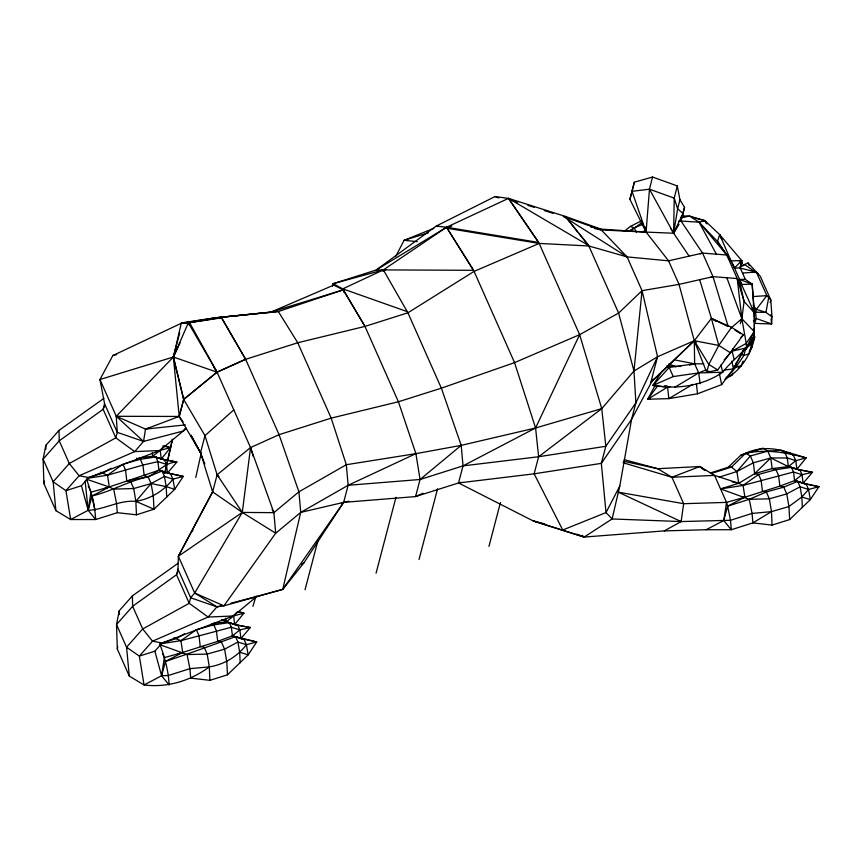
<?xml version="1.0" encoding="UTF-8"?>
<svg xmlns="http://www.w3.org/2000/svg" width="862" height="862" viewBox="0 0 862 862"><rect width="100%" height="100%" fill="white"/><g stroke="black" fill="none" stroke-linecap="round" stroke-linejoin="round"><path stroke-width="1.29" d="M661.854 371.425L652.976 385.411C677.036 389.495 702.282 386.122 722.744 372.233C732.538 359.292 747.074 350.575 754.347 335.738L754.379 312.874L752.16 284.104L745.296 279.342L740.242 267.942L741.708 260.55L719.662 234.626L704.933 220.65L689.762 216.136L680.786 217.246M736.213 362.816L736.159 366.835L728.228 376.123L726.041 377.47M689.298 256.413L673.642 233.246L674.224 198.109L677.317 185.944L652.545 177.022L634.346 182.194L629.917 199.337L646.08 232.083L668.567 260.83L679.019 284.385L694.276 340.705L706.711 372.416L717.658 369.981L743.335 334.758L731.547 327.301L711.409 318.38L699.75 279.967M177.992 569.232L178.359 556.238L212.634 491.857L217.116 474.79L204.984 435.666L183.692 399.462L173.413 357.159L181.235 323.325L214.444 317.992L278.318 311.505L343.205 289.869L364.982 326.407L398.416 401.778L415.893 453.649L420.063 479.498L415.592 496.577L343.658 502.363L300.73 512.394L275.7 533.222L223.915 605.835L216.955 606.859L190.664 597.797L177.992 569.232L176.538 574.738L189.22 603.303L208.119 617.052L233.246 615.985L256.854 596.418L282.725 589.403L303.974 562.789L343.658 502.363L348.14 485.284L346.319 464.715L331.18 418.124L297.746 342.753L278.318 311.505L214.444 317.906L182.335 322.776L112.879 355.543L99.949 379.517L104.582 403.782L117.254 432.347L115.81 437.853L69.294 463.497L53.153 481.783L55.89 510.649L70.641 519.527L95.704 519.527L117.297 512.685L136.455 514.808L154.007 509.194L174.706 489.357L183.283 476.417L167.454 473.001L158.942 470.264L104.227 488.614M746.449 346.578L746.363 348.894L742.99 350.909M752.709 337.796L752.537 342.807L743.022 351.028L733.357 368.882L721.634 384.624L697.509 393.794L668.858 398.632L647.728 399.214L655.109 385.411M594.845 228.592L601.299 229.96L646.08 232.083L646.349 228.128M590.589 226.921L600.933 229.12L646.08 232.083L649.463 189.187L652.545 177.022M422.897 493.269L415.592 496.577L458.53 482.957L533.201 520.95L584.177 537.058L612.117 518.956L619.789 486.071L631.555 419.395L635.887 402.877L633.979 371.026L642.05 290.656L627.073 256.898L601.299 229.96L563.263 216.534M159.589 644.561L187.065 654.57L189.909 668.664L190.696 678.135L209.897 680.333L227.482 674.806L248.148 654.883L256.725 641.953L246.413 644.711C237.265 656.596 224.131 664.537 209.304 666.886C190.513 680.851 167.422 687.854 144.051 684.978L129.3 676.099L126.563 647.233L142.693 628.958L189.22 603.303L190.664 597.797L194.683 593.024L242.297 512.416L250.54 447.572L217.095 372.201L188.315 322.819L181.235 323.325M740.35 323.681L741.848 318.692L744.078 301.463L739.736 282.046M544.601 523.848L533.201 520.95L584.177 537.058L664.322 530.895L681.131 521.575L683.663 503.699L671.94 477.257L657.674 468.702L624.26 459.672M55.89 510.649L43.919 483.657L44.318 481.071M88.236 486.049C93.43 496.383 94.809 508.149 95.704 519.527L88.172 510.293L90.952 492.18L86.717 479.531M129.3 676.099L117.329 649.108L117.717 646.522M162.735 653.956L164.362 657.641L161.582 675.743L169.114 684.978C168.51 670.776 164.631 656.984 159.707 643.72M623.474 461.202L657.674 468.702L699.815 466.525L714.566 475.404L726.537 502.384L723.757 520.497L731.288 529.731L752.871 522.889L771.479 511.64L788.956 506.533L801.832 496.965L808.578 489.454L818.9 486.707L810.323 499.637L789.657 519.56L772.072 525.087L752.871 522.889L752.084 513.418L749.24 499.324L720.546 488.894L738.723 483.302L754.638 473.691L770.779 457.937L787.318 457.991L795.809 460.664L806.121 457.905L796.854 469.284L788.364 466.611L770.779 457.937L767.773 451.16L763.053 448.154L740.986 455.028L728.207 467.279L710.428 472.915M138.965 457.916L152.725 456.257L164.34 459.737L166.409 464.381L167.454 473.001L183.283 476.417L172.96 479.175C163.737 490.963 150.656 498.904 135.851 501.361C119.085 499.928 104.431 509.657 88.172 510.293L70.641 519.527L65.943 490.661L79.11 475.738L134.709 451.602L143.545 441.409L145.506 429.104L179.177 416.454L183.66 399.375L173.359 357.019L179.673 332.926M634.346 182.194L632.029 191.321L646.08 232.083L673.642 233.246L677.618 208.841L679.935 199.715L677.317 185.944M768.688 297.649L765.93 312.389L771.975 316.904L771.63 323.972L754.832 323.39L756.125 318.434L755.618 312.195L756.373 309.339L766.824 295.623L756.373 272.069L740.307 268.147M103.893 398.373L58.993 430.397L45.826 445.32L43.1 459.112L43.919 483.657M178.391 563.048L132.403 595.847L119.236 610.77L116.51 624.562L117.329 649.108M164.761 473.281L172.411 439.264M164.825 473.421L172.465 439.415M195.771 477.44L201.363 452.539M191.03 435.299L200.512 452.658L212.634 491.857L178.359 556.238L194.683 593.024L223.915 605.835L282.725 589.403L300.73 512.394L298.909 491.825L279.083 434.674L245.638 359.303L221.523 317.485L188.315 322.819L173.413 357.159M679.935 199.715L684.536 207.365L681.012 221.028L702.552 253.094L713.003 276.648L727.981 325.868M678.459 221.232L680.937 221.028L684.536 207.365M386.047 269.537L383.051 271.088L383.364 269.903L446.527 227.256L508.483 198.389L565.397 216.437L600.933 229.12M104.582 403.782L103.138 409.288L115.81 437.853L134.709 451.602L159.836 450.535L186.429 428.349M136.465 458.218L140.323 459.274L142.898 465.081L144.234 475.738L148.092 476.783L151.098 483.56L166.194 486.621L174.706 489.357L172.96 479.175L164.448 476.438L151.098 483.56L133.739 488.538L113.655 489.12L109.312 486.998L92.072 495.962L88.172 510.293L81.448 485.737L88.7 477.537L159.836 450.535L164.383 445.773M183.595 396.725L183.692 399.462L179.221 416.54L173.359 357.019L180.072 342.807M221.448 317.798L245.627 359.271L217.03 372.061L183.66 399.375M217.052 318.466L214.444 317.906L271.228 312.012L343.205 289.869L344.294 292.304M332.549 286.119L333.185 283.673L376.134 270.054L446.527 227.256L538.47 242.416M342.591 289.567L342.785 288.856L383.364 269.903L473.4 270.312M383.051 271.088L383.364 269.903L376.134 270.054L436.258 226.049L495.025 196.558L508.483 198.389L588.369 245.379M305.04 589.737L317.906 540.689M446.279 228.182L446.527 227.256L436.258 226.049M376.058 573.165L395.97 497.299M419.007 559.546L437.573 488.786M653.073 379.226L631.555 419.395L601.342 463.357L534.138 473.82L458.53 482.957L463.013 465.879L461.213 445.363L441.366 388.159L407.92 312.787L383.364 269.903L333.185 283.673L333.82 285.117M588.444 245.077L565.397 216.437L565.116 217.515L627.073 256.898L668.567 260.83L702.552 253.094L726.763 255.012L731.041 260.917L734.499 268.05L740.242 267.942L742.268 262.716L741.708 260.55L731.041 260.917L719.662 234.626L717.453 241.446L718.531 243.881M488.948 546.4L500.466 502.492M473.475 270.032L446.527 227.256L474.078 271.401L514.56 362.622L535.582 427.983L538.621 456.741L534.138 473.82L562.735 530.011L606.029 512.567L619.789 486.071M629.917 199.337L632.029 191.321L649.463 189.187L674.224 198.109L677.618 208.841L682.995 213.453L673.642 233.246L670.873 228.732M727.679 326.429L711.409 318.38L694.276 340.705L650.832 382.362L657.555 356.739L642.05 290.656L679.019 284.385L713.003 276.648L737.215 278.566L741.492 284.471L754.379 312.874L754.347 335.738M745.501 349.185L743.841 355.478L736.159 366.835L733.734 367.977M746.955 346.632L746.363 348.894L747.354 345.662M724.91 379.248C740.62 371.091 751.222 354.217 754.703 337.053L753.808 335.038M770.165 302.411L770.811 299.954L760.359 276.4L748.044 262.964L740.124 266.541M364.314 325.276L342.785 288.856L333.185 283.673M407.263 311.635L342.785 288.856L344.369 292.444M221.502 619.541L229.303 622.601L231.361 627.245L232.406 635.865L240.897 638.537L250.336 627.558L239.851 629.917L232.406 635.865L217.709 641.35L182.712 652.448L165.472 661.423L161.582 675.743L144.051 684.978L139.353 656.111L126.563 647.233L116.51 624.562L132.64 606.288L176.538 574.738L178.1 571.043M772.072 525.087L771.479 511.64L752.084 513.418L730.491 520.271L681.131 521.575L618.205 492.137L683.663 503.699L726.537 502.384L727.647 506.166L723.757 520.497L706.226 529.731L664.322 530.895M641.328 293.242L642.05 290.656L618.614 313.078L579.641 334.661L514.56 362.622L441.366 388.159L398.416 401.778L331.18 418.124L279.083 434.674L250.54 447.572L217.116 474.779L242.297 512.416L275.7 533.222L273.879 512.653L250.54 447.572L253.212 456.451M724.166 359.917L732.075 351.136L732.829 348.636M252.932 606.277L256.025 596.116M747.354 345.306L746.557 347.849L744.315 348.981M104.69 405.582L103.138 409.288L59.23 440.838L43.1 459.112L53.153 481.783L65.943 490.661L81.448 485.737M738.012 368.052L741.029 365.887L743.141 361.092M754.703 337.053L751.718 343.755L749.078 353.819L743.841 355.478L740.652 354.023M732.969 373.171L731.946 375.401L728.228 376.123M730.567 352.881L718.779 345.436L694.276 340.705L657.555 356.739L635.887 402.877L605.824 446.279L601.342 463.357L606.029 512.567L612.117 518.956L681.131 521.575M538.556 242.071L508.483 198.389L539.159 243.429L579.641 334.661L535.582 427.983L463.013 465.879L420.063 479.498L348.14 485.284L300.73 512.394M395.723 256.434L404.106 240.304L433.791 228.355M731.547 327.301L718.779 345.436L708.812 364.4L706.711 372.416L708.855 371.102M724.102 370.121L733.357 368.882L744.369 349.229M649.463 189.187L673.642 233.246L678.997 224.357M749.272 351.373L752.063 347.117M743.022 351.028L744.348 349.056M173.456 356.987L99.949 379.517L116.273 416.292L117.254 432.347L143.545 441.409L183.455 430.968L184.964 428.802M282.725 589.403L343.658 502.363L348.819 501.221M650.25 398.675L647.728 399.214L658.008 385.422M152.272 452.561L152.725 456.257L161.237 458.993L170.504 447.615L165.418 446.085M212.44 623.528L226.189 621.858L234.679 624.53L243.946 613.151L238.86 611.621M463.013 465.879L538.621 456.741L601.762 408.631L633.979 371.026L657.555 356.739M167.454 473.001L176.893 462.021L161.237 458.993L160.192 450.373L170.504 447.615L162.875 446.02M191.289 532.274L193.002 530.281M742.354 498.01L779.884 486.103L794.581 480.619L803.072 483.291L812.51 472.301L798.158 469.531M741.04 337.419L743.335 334.758M719.123 477.16L736.902 471.525L750.339 455.966L767.773 451.16L781.112 450.255L806.121 457.905C786.359 452.464 766.059 448.973 745.565 453.261L731.526 467.085L711.204 473.529M222.105 605.512L216.955 606.859L208.119 617.052L152.52 641.188L139.353 656.111L154.858 651.198L162.099 642.987L233.246 615.985L236.878 612.171M670.194 386.682L667.587 387.113L652.976 385.411L669.192 367.449L694.653 363.807L703.758 363.818M183.455 430.968L185.287 429.017M734.499 268.05L741.708 260.55L739.23 260.906M643.084 232.147L645.907 229.281M753.366 321.224L756.125 318.434L771.63 323.972L771.07 318.875M650.832 382.362L694.276 340.705L696.119 342.505M233.807 409.859L204.984 435.666L200.501 452.744L204.844 464.004M731.084 327.969L741.848 318.692L737.215 278.566L726.763 255.012L717.453 241.446L699.05 222.213L689.762 216.136L681.917 217.127M212.634 491.857L242.297 512.416L273.879 512.653L298.909 491.825L346.319 464.715L415.893 453.649L461.213 445.363L535.582 427.983L601.762 408.631L579.641 334.661M420.063 479.498L461.213 445.363M183.692 399.462L217.095 372.201L245.638 359.303L297.746 342.753L364.982 326.407L407.92 312.787L474.078 271.401L539.159 243.429L588.843 245.982L627.073 256.898M225.747 618.162L226.189 621.858L233.634 615.91L243.946 613.151L237.589 611.815M793.396 455.244C778.526 447.497 760.952 446.193 745.565 453.261L750.339 455.966L753.377 462.808L754.638 473.691L772.115 468.583L788.364 466.611L795.809 460.664L793.396 455.244L789.603 452.927L787.178 452.636M797.889 469.531L812.51 472.301L802.026 474.671L794.581 480.619L793.536 471.999L791.478 467.355L788.364 466.611L787.318 457.991L784.916 452.572L781.112 450.255M160.192 450.373L152.725 456.257L164.34 459.737L176.893 462.021C165.138 462.237 158.166 472.29 148.092 476.783C128.61 480.899 111.446 491.415 92.072 495.962M624.066 231.425L630.402 226.437L641.091 221.006M630.1 231.156L642.007 222.536M742.785 266.002L744.693 264.526L758.237 274.094M740.436 264.074L742.268 262.716M87.622 478.281L107.491 475.221L122.932 464.176L125.529 470.038L126.789 480.921L130.701 481.686L133.739 488.538L135.851 501.361L136.455 514.808M301.786 564.362L303.974 562.789M161.022 643.731L180.901 640.671L196.374 629.702L213.798 624.885L229.303 622.601L237.783 625.273L250.336 627.558L234.679 624.53L233.634 615.91M720.546 488.894L743.076 485.425L758.549 474.456L775.972 469.639L791.478 467.355L799.958 470.027L802.026 474.671L803.072 483.291L818.9 486.707L803.072 483.291M656.79 385.519L652.976 385.411L655.088 383.935M178.359 556.238L242.297 512.416M111.079 468.249L103.138 473.098L87.396 477.947M647.728 399.214L667.587 387.113L668.858 398.632L692.822 384.323M184.5 633.742L176.548 638.548L162.013 643.02M628.613 231.253L634.324 227.827L642.858 224.292M674.709 387.318L698.694 372.923L706.021 369.884M341.352 503.688L343.658 502.363M734.165 359.54L732.075 351.136L746.233 343.421L754.153 331.59L753.313 329.079M728.207 467.279L731.526 467.085L736.902 471.525L753.377 462.808L770.779 457.937L772.115 468.583L775.972 469.639L778.548 475.447L779.884 486.103L783.741 487.159L797.695 481.362L806.175 484.035L808.578 489.454L810.323 499.637L801.832 496.965L800.098 486.782L797.695 481.362L794.581 480.619L806.175 484.035M706.226 529.731L731.288 529.731L730.491 520.271L727.647 506.166L744.887 497.202L743.076 485.425L738.723 483.302L714.566 475.404L671.94 477.257L623.021 462.711M348.14 485.284L415.893 453.649M451.817 225.973L446.958 228.236L539.159 243.429M652.976 385.411L673.244 376.565L698.694 372.923L722.744 372.233L720.955 365.025M165.472 661.423C189.026 653.558 212.278 645.229 235.52 636.619L256.725 641.953L240.897 638.537L239.851 629.917L237.783 625.273L226.189 621.858M727.647 506.166L749.24 499.324L766.318 491.976L783.741 487.159L786.747 493.926L788.956 506.533L789.657 519.56M750.155 343.798L752.537 342.807L752.073 338.981M671.94 477.257L699.815 466.525L704.879 470.232M703.511 221.157L704.933 220.65L706.905 223.926M700.095 253.87L702.552 253.094M710.547 277.424L713.003 276.648M753.808 310.148L756.373 309.339L765.93 312.389L755.618 312.195M177.637 654.064L182.712 652.448L180.901 640.671L174.005 637.718M740.986 455.028L758.582 449.501M428.252 232.859L404.106 240.304L417.283 241.651M100.595 472.268L107.491 475.221L142.898 465.081L157.897 461.644L166.409 464.381M124.171 463.821L140.323 459.274L155.828 457L157.897 461.644L158.942 470.264L170.557 473.755L172.96 479.175M107.491 475.221L109.312 486.998L90.952 492.18L94.917 510.067M180.901 640.671L231.361 627.245L239.851 629.917M743.076 485.425L793.536 471.999L802.026 474.671M164.362 657.641L182.712 652.448M726.537 502.384L744.887 497.202L742.29 496.652M112.879 355.543L116.715 354.476M214.002 367.46L217.095 372.201L173.359 357.019L116.273 416.292L145.506 429.104L149.341 428.037M458.53 482.957L461.127 482.246M706 223.075L704.933 220.65L699.05 222.213L680.937 221.028M231.113 603.152L256.854 596.418M689.589 365.003L694.653 363.807L694.276 340.705L708.812 364.4L717.658 369.981M732.075 351.136L746.557 347.849L754.153 331.59L741.848 318.692L726.849 277.747M126.789 480.921L148.092 476.783L162.045 471.018L170.557 473.755M741.029 365.887L736.159 366.835L734.122 365.671M538.621 456.741L605.824 446.279L601.762 408.631M182.335 322.776L189.586 322.668L221.696 317.798L214.444 317.906M745.016 348.076L746.557 347.849L746.233 343.421L741.848 318.692M145.506 429.104L185.362 424.891M209.897 680.333L209.304 666.886L189.909 668.664L168.316 675.517L161.582 675.743L154.858 651.198M742.839 273.006L756.373 272.069M753.291 296.56L766.824 295.623L770.811 299.954L771.975 316.904L770.93 314.565M754.444 316.72L752.16 284.104L741.492 284.471L739.553 279.45L745.296 279.342M749.24 499.324L769.357 498.818L786.747 493.926L800.098 486.782L808.578 489.454M187.065 654.57L207.182 654.064L224.573 649.183L237.923 642.039L246.413 644.711L248.148 654.883L239.668 652.211L237.923 642.039L235.52 636.619L232.406 635.865L244 639.281L246.413 644.711M183.078 421.809L179.177 416.454L116.273 416.292L143.545 441.409M666.552 366.081L680.7 366.447M664.43 385.745L666.972 385.81M681.637 215.683L688.221 216.362M88.7 477.537L79.11 475.738L69.294 463.497L59.23 440.838L58.993 430.397M162.099 642.987L152.52 641.188L142.693 628.958L132.64 606.288L132.403 595.847M674.332 359.853L694.653 363.807L698.694 372.923L700.17 383.676M754.638 473.691L758.549 474.456L761.146 480.328L762.407 491.211L766.318 491.976L769.357 498.818L771.479 511.64M732.226 481.933L738.723 483.302L736.902 471.525M161.237 458.993L164.34 459.737M158.942 470.264L162.045 471.018L164.448 476.438L166.194 486.621L166.722 497.18M234.679 624.53L237.783 625.273M240.897 638.537L244 639.281M692.078 217.353L704.933 220.65M211.233 624.185L213.798 624.885L216.373 630.693L217.709 641.35L221.566 642.405L224.573 649.183L226.781 661.79L227.482 674.806M788.364 466.611L799.958 470.027M508.925 199.381L517.771 202.171M527.878 205.361L534.203 207.354M544.31 210.554L553.156 213.345M86.189 479.1L109.312 486.998M630.402 226.437L634.324 227.827L636.35 232.384M667.231 366.749L669.192 367.449L673.244 376.565M739.553 279.45L752.16 284.104M495.025 196.558L498.742 197.98M668.761 363.936L676.164 366.856M576.893 534.149L584.177 537.058L582.152 535.345M343.205 289.869L333.777 285.096L271.239 311.969M194.683 593.024L216.955 606.859M734.65 329.877L740.544 333.605M715.783 321.214L711.409 318.38L718.779 345.436M699.815 466.525L704.965 470.533M217.116 474.779L218.937 476.675M726.763 255.012L699.05 222.213L716.397 254.193M753.076 305.234L756.373 309.339M577.497 231.878L565.397 216.437M579.167 233.958L588.843 245.982L618.614 313.078L633.979 371.026M717.453 241.446L729.284 258.492M179.177 416.454L200.501 452.744L191.062 435.385M189.586 322.668L217.03 372.061M272.112 509.28L273.879 512.653M188.315 322.819L189.36 325.146M748.044 262.964L749.078 265.302M719.662 234.626L721.774 239.377M732.344 263.179L741.708 284.309M752.278 308.111L754.379 312.874L744.078 301.463L737.215 278.566M383.364 269.903L383.989 271.315M196.374 629.702L198.982 635.574L200.232 646.457L204.143 647.222L207.182 654.064L209.304 666.886M719.328 373.343L721.634 384.624M673.103 230.607L673.642 233.246M113.655 489.12L116.499 503.214L117.297 512.685M731.86 361.027L733.357 368.882M645.185 226.932L646.08 232.083M795.809 460.664L796.854 469.284M696.388 383.558L697.509 393.794M85.144 481.201L88.172 510.293M801.832 496.965L802.36 507.524M239.668 652.211L240.186 662.77M119.236 610.77L119.398 614.563M45.826 445.32L45.988 449.113M151.098 483.56L135.851 501.361L154.007 509.194L153.296 496.167L151.098 483.56"/></g></svg>
